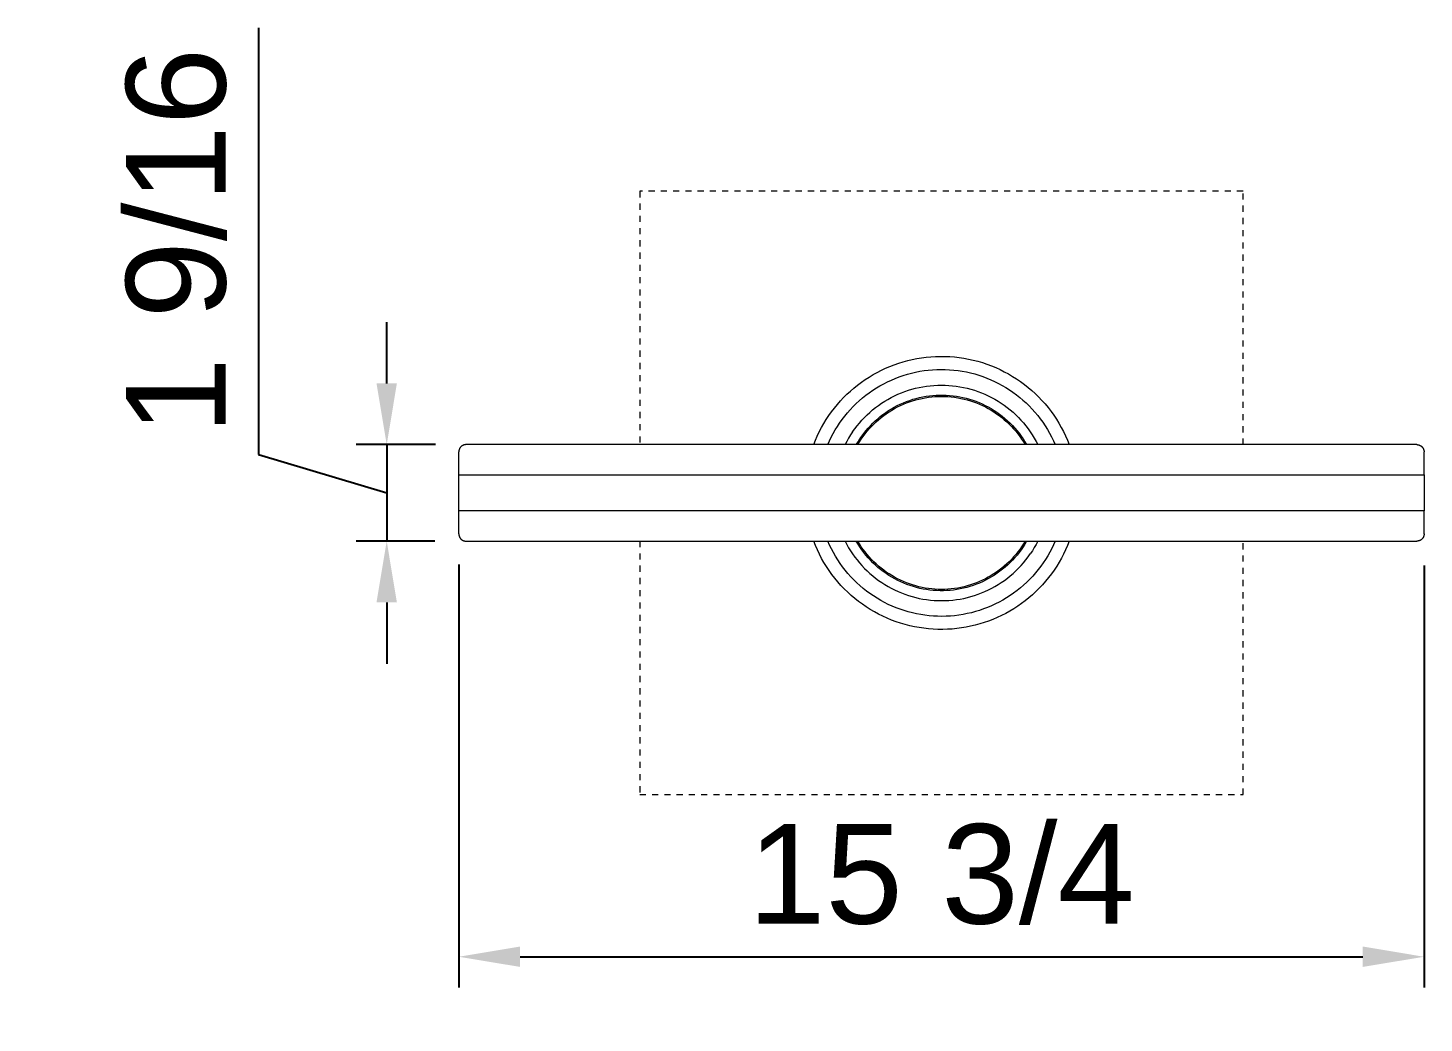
# Model space of a CAD drawing. Header units: inches. Extents: x -13 to 609, y -6 to 131.
# Drawn here: x 437.51 to 460.29, y -0.12 to 16.12 of the extents above; entities that cross this region are included whole.
import ezdxf

# ---------------------------------------------------------------- set-up
doc = ezdxf.new("R2010")
doc.units = ezdxf.units.IN
doc.header["$PDSIZE"] = -1
doc.linetypes.add('HIDDEN', pattern=[1.905, 1.27, -0.635])
for name, color, linetype, lineweight in [('ZANO_R', 7, 'Continuous', 0), ('ZANO_R_przerywana', 250, 'HIDDEN', 0), ('ZANO_W', 1, 'Continuous', 0)]:
    doc.layers.add(name, color=color, linetype=linetype, lineweight=lineweight)
doc.styles.add('Arial', font='arial.ttf')
doc.styles.get("Standard").update_dxf_attribs({"font": 'ARIALUNI.TTF'})
doc.dimstyles.new('amerykanie', dxfattribs={"dimtxt": 50, "dimasz": 50, "dimexe": 0.5, "dimexo": 0.5, "dimgap": 1, "dimtad": 1, "dimdec": 0, "dimzin": 0, "dimlunit": 5, "dimtxsty": 'Standard', "dimcen": 0.09, "dimclrd": 1, "dimclre": 1, "dimclrt": 1, "dimazin": 0, "dimtfac": 1, "dimtdec": 0, "dimtmove": 0, "dimatfit": 3, "dimfxl": 1, "dimtzin": 0, "dimarcsym": 1})

# ---------------------------------------------------------------- blocks, each defined once
blk = doc.blocks.new('*D465')
at = {"layer": 'Defpoints', "color": 0}
for p in [(444.659, 9.321), (443.364, 7.746), (444.651, 7.746)]:
    blk.add_point(p, dxfattribs=at)
at = {"layer": 'ZANO_W', "color": 1, "lineweight": -2}
for p, q in [((441.273, 16.121), (441.273, 9.16)), ((443.364, 10.321), (443.364, 11.321)), ((441.273, 9.16), (443.364, 8.533)), ((444.159, 9.321), (442.864, 9.321)), ((443.364, 9.321), (443.364, 7.746)), ((444.151, 7.746), (442.864, 7.746)), ((443.364, 6.746), (443.364, 5.746))]:
    blk.add_line(p, q, dxfattribs=at)
at = {"layer": 'ZANO_W', "color": 1}
for points in [[(443.197, 10.321), (443.53, 10.321), (443.364, 9.321)], [(443.53, 6.746), (443.197, 6.746), (443.364, 7.746)]]:
    blk.add_solid(points, dxfattribs=at)
at = {"layer": 'ZANO_W', "color": 1, "insert": (439.933, 12.641), "char_height": 1.625, "attachment_point": 5, "rotation": 90, "style": 'Arial'}
blk.add_mtext('1 9/16', dxfattribs=at)
blk = doc.blocks.new('*D466')
at = {"layer": 'Defpoints', "color": 0}
for p in [(444.541, 7.864), (460.288, 7.85), (460.288, 0.964)]:
    blk.add_point(p, dxfattribs=at)
at = {"layer": 'ZANO_W', "color": 1, "lineweight": -2}
for p, q in [((444.541, 7.364), (444.541, 0.464)), ((460.288, 7.35), (460.288, 0.464)), ((445.541, 0.964), (459.288, 0.964))]:
    blk.add_line(p, q, dxfattribs=at)
at = {"layer": 'ZANO_W', "color": 1}
for points in [[(445.541, 1.131), (445.541, 0.798), (444.541, 0.964)], [(459.288, 0.798), (459.288, 1.131), (460.288, 0.964)]]:
    blk.add_solid(points, dxfattribs=at)
at = {"layer": 'ZANO_W', "color": 1, "insert": (452.414, 2.305), "char_height": 1.625, "attachment_point": 5, "style": 'Arial'}
blk.add_mtext('15 3/4', dxfattribs=at)

msp = doc.modelspace()

# ---------------------------------------------------------------- linework, layer by layer
at = {"layer": 'ZANO_R'}
for p, q in [((451.864, 10.69235), (451.93834, 10.70996)), ((451.93834, 10.70996), (452.01323, 10.725)), ((452.01323, 10.725), (452.08859, 10.73747)), ((452.08859, 10.73747), (452.16434, 10.74735)), ((452.16434, 10.74735), (452.24038, 10.75463)), ((452.24038, 10.75463), (452.31662, 10.75929)), ((452.31662, 10.75929), (452.39418, 10.76135)), ((452.39418, 10.76135), (452.47177, 10.76071)), ((452.47177, 10.76071), (452.54928, 10.75737)), ((452.54928, 10.75737), (452.62664, 10.75133)), ((452.62664, 10.75133), (452.70373, 10.7426)), ((452.70373, 10.7426), (452.78048, 10.7312)), ((452.78048, 10.7312), (452.85678, 10.71713)), ((452.85678, 10.71713), (452.93254, 10.70041)), ((451.29979, 10.46253), (451.36658, 10.49961)), ((451.36658, 10.49961), (451.4346, 10.53438)), ((451.4346, 10.53438), (451.50377, 10.56679)), ((451.50377, 10.56679), (451.57401, 10.59682)), ((451.57401, 10.59682), (451.64523, 10.62442)), ((451.64523, 10.62442), (451.71737, 10.64956)), ((451.71737, 10.64956), (451.79032, 10.67221)), ((451.79032, 10.67221), (451.864, 10.69235)), ((451.85882, 10.47004), (451.92594, 10.48806)), ((451.92594, 10.48806), (451.99365, 10.50374)), ((451.99365, 10.50374), (452.06186, 10.51709)), ((452.06186, 10.51709), (452.13049, 10.52807)), ((452.13049, 10.52807), (452.19946, 10.53668)), ((452.19946, 10.53668), (452.26868, 10.54291)), ((452.26868, 10.54291), (452.33807, 10.54675)), ((452.33807, 10.54675), (452.40756, 10.54819)), ((452.40756, 10.54819), (452.47706, 10.54723)), ((452.47706, 10.54723), (452.54648, 10.54388)), ((452.54648, 10.54388), (452.61574, 10.53813)), ((452.61574, 10.53813), (452.68477, 10.53)), ((452.68477, 10.53), (452.75347, 10.5195)), ((452.75347, 10.5195), (452.82177, 10.50663)), ((452.82177, 10.50663), (452.88959, 10.49141)), ((452.88959, 10.49141), (452.95684, 10.47387)), ((452.93254, 10.70041), (453.00768, 10.68106)), ((453.00768, 10.68106), (453.0821, 10.65911)), ((453.0821, 10.65911), (453.15571, 10.63458)), ((453.15571, 10.63458), (453.22842, 10.60751)), ((453.22842, 10.60751), (453.30014, 10.57791)), ((453.30014, 10.57791), (453.37079, 10.54584)), ((453.37079, 10.54584), (453.44028, 10.51133)), ((453.44028, 10.51133), (453.50852, 10.47442)), ((450.98703, 10.2441), (451.04651, 10.29202)), ((451.04651, 10.29202), (451.1076, 10.33788)), ((451.1076, 10.33788), (451.17023, 10.38162)), ((451.17023, 10.38162), (451.23432, 10.42319)), ((451.23432, 10.42319), (451.29979, 10.46253)), ((451.35212, 10.24534), (451.4118, 10.28096)), ((451.4118, 10.28096), (451.47268, 10.3145)), ((451.47268, 10.3145), (451.53467, 10.34593)), ((451.53467, 10.34593), (451.59771, 10.37519)), ((451.59771, 10.37519), (451.66172, 10.40227)), ((451.66172, 10.40227), (451.72662, 10.42712)), ((451.72662, 10.42712), (451.79235, 10.44972)), ((451.79235, 10.44972), (451.85882, 10.47004)), ((451.99184, 10.24017), (452.05113, 10.25377)), ((452.05113, 10.25377), (452.11087, 10.26531)), ((452.11087, 10.26531), (452.17096, 10.27478)), ((452.17096, 10.27478), (452.23135, 10.28217)), ((452.23135, 10.28217), (452.29196, 10.28746)), ((452.29196, 10.28746), (452.35271, 10.29065)), ((452.35271, 10.29065), (452.41354, 10.29174)), ((452.41354, 10.29174), (452.47437, 10.29072)), ((452.47437, 10.29072), (452.53513, 10.2876)), ((452.53513, 10.2876), (452.59574, 10.28238)), ((452.59574, 10.28238), (452.65614, 10.27507)), ((452.65614, 10.27507), (452.71624, 10.26567)), ((452.71624, 10.26567), (452.77599, 10.2542)), ((452.77599, 10.2542), (452.8353, 10.24067)), ((452.95684, 10.47387), (453.02344, 10.45401)), ((453.02344, 10.45401), (453.08932, 10.43187)), ((453.08932, 10.43187), (453.1544, 10.40747)), ((453.1544, 10.40747), (453.2186, 10.38084)), ((453.2186, 10.38084), (453.28184, 10.35201)), ((453.28184, 10.35201), (453.34405, 10.32102)), ((453.34405, 10.32102), (453.40516, 10.2879)), ((453.40516, 10.2879), (453.46508, 10.25269)), ((453.46508, 10.25269), (453.52376, 10.21544)), ((453.50852, 10.47442), (453.57545, 10.43516)), ((453.57545, 10.43516), (453.64096, 10.39359)), ((453.64096, 10.39359), (453.70498, 10.34977)), ((453.70498, 10.34977), (453.76744, 10.30374)), ((453.76744, 10.30374), (453.82827, 10.25557)), ((453.82827, 10.25557), (453.88737, 10.20531)), ((450.71611, 9.97551), (450.76655, 10.03288)), ((450.76655, 10.03288), (450.81892, 10.08849)), ((450.81892, 10.08849), (450.87317, 10.14227)), ((450.87317, 10.14227), (450.92922, 10.19416)), ((450.92922, 10.19416), (450.98703, 10.2441)), ((451.02297, 9.99047), (451.07406, 10.0376)), ((451.07406, 10.0376), (451.12674, 10.08293)), ((451.12674, 10.08293), (451.18095, 10.12643)), ((451.18095, 10.12643), (451.23663, 10.16802)), ((451.23663, 10.16802), (451.29371, 10.20768)), ((451.29371, 10.20768), (451.35212, 10.24534)), ((451.43803, 9.99566), (451.4892, 10.02857)), ((451.4892, 10.02857), (451.54148, 10.05968)), ((451.54148, 10.05968), (451.59481, 10.08897)), ((451.59481, 10.08897), (451.64911, 10.1164)), ((451.64911, 10.1164), (451.70433, 10.14193)), ((451.70433, 10.14193), (451.76041, 10.16553)), ((451.76041, 10.16553), (451.81726, 10.18718)), ((451.79376, 10.00421), (451.84489, 10.02476)), ((451.81726, 10.18718), (451.87483, 10.20686)), ((451.84489, 10.02476), (451.89669, 10.04353)), ((451.87483, 10.20686), (451.93305, 10.22452)), ((451.89266, 10.01902), (451.94314, 10.0358)), ((451.89669, 10.04353), (451.94912, 10.0605)), ((451.93305, 10.22452), (451.99184, 10.24017)), ((451.94314, 10.0358), (451.99416, 10.05086)), ((451.94912, 10.0605), (452.00209, 10.07565)), ((451.99416, 10.05086), (452.04566, 10.0642)), ((452.00209, 10.07565), (452.05556, 10.08896)), ((452.04566, 10.0642), (452.09757, 10.07578)), ((452.05556, 10.08896), (452.10945, 10.10042)), ((452.09757, 10.07578), (452.14985, 10.08561)), ((452.10945, 10.10042), (452.16371, 10.11002)), ((452.14985, 10.08561), (452.20244, 10.09366)), ((452.16371, 10.11002), (452.21826, 10.11774)), ((452.20244, 10.09366), (452.25526, 10.09994)), ((452.21826, 10.11774), (452.27305, 10.12357)), ((452.25526, 10.09994), (452.30827, 10.10443)), ((452.27305, 10.12357), (452.32801, 10.1275)), ((452.30827, 10.10443), (452.36139, 10.10712)), ((452.32801, 10.1275), (452.38307, 10.12954)), ((452.36139, 10.10712), (452.41458, 10.10802)), ((452.38307, 10.12954), (452.43817, 10.12968)), ((452.41458, 10.10802), (452.46777, 10.10712)), ((452.43817, 10.12968), (452.49325, 10.12791)), ((452.46777, 10.10712), (452.52089, 10.10443)), ((452.49325, 10.12791), (452.54822, 10.12425)), ((452.52089, 10.10443), (452.5739, 10.09994)), ((452.54822, 10.12425), (452.60304, 10.11869)), ((452.5739, 10.09994), (452.62672, 10.09366)), ((452.60304, 10.11869), (452.65763, 10.11124)), ((452.62672, 10.09366), (452.67931, 10.08561)), ((452.65763, 10.11124), (452.71194, 10.10192)), ((452.67931, 10.08561), (452.73159, 10.07578)), ((452.71194, 10.10192), (452.76589, 10.09072)), ((452.73159, 10.07578), (452.7835, 10.0642)), ((452.76589, 10.09072), (452.81942, 10.07767)), ((452.7835, 10.0642), (452.835, 10.05086)), ((452.81942, 10.07767), (452.87247, 10.06278)), ((452.835, 10.05086), (452.88602, 10.0358)), ((452.8353, 10.24067), (452.89412, 10.22509)), ((452.87247, 10.06278), (452.92497, 10.04607)), ((452.88602, 10.0358), (452.9365, 10.01902)), ((452.89412, 10.22509), (452.95235, 10.20749)), ((452.92497, 10.04607), (452.97687, 10.02756)), ((452.95235, 10.20749), (453.00994, 10.18789)), ((452.97687, 10.02756), (453.0281, 10.00727)), ((453.00994, 10.18789), (453.06682, 10.1663)), ((453.06682, 10.1663), (453.12292, 10.14276)), ((453.12292, 10.14276), (453.17818, 10.1173)), ((453.17818, 10.1173), (453.23251, 10.08994)), ((453.23251, 10.08994), (453.28587, 10.06071)), ((453.28587, 10.06071), (453.33819, 10.02966)), ((453.33819, 10.02966), (453.3894, 9.99682)), ((453.52376, 10.21544), (453.58111, 10.17619)), ((453.58111, 10.17619), (453.63708, 10.13498)), ((453.63708, 10.13498), (453.6916, 10.09187)), ((453.6916, 10.09187), (453.74459, 10.0469)), ((453.74459, 10.0469), (453.796, 10.00013)), ((453.88737, 10.20531), (453.94469, 10.15302)), ((453.94469, 10.15302), (454.00016, 10.09877)), ((454.00016, 10.09877), (454.0537, 10.04261)), ((454.0537, 10.04261), (454.10526, 9.98463)), ((450.57701, 9.79351), (450.62128, 9.85575)), ((450.62128, 9.85575), (450.66767, 9.91644)), ((450.66767, 9.91644), (450.71611, 9.97551)), ((450.83577, 9.78522), (450.87988, 9.83892)), ((450.87988, 9.83892), (450.92583, 9.89108)), ((450.92583, 9.89108), (450.97354, 9.94161)), ((450.97354, 9.94161), (451.02297, 9.99047)), ((451.15759, 9.763), (451.20088, 9.80575)), ((451.20088, 9.80575), (451.24563, 9.84697)), ((451.24563, 9.84697), (451.29177, 9.88662)), ((451.29177, 9.88662), (451.33926, 9.92465)), ((451.33926, 9.92465), (451.38803, 9.96101)), ((451.38803, 9.96101), (451.43803, 9.99566)), ((451.41629, 9.77927), (451.45988, 9.81298)), ((451.45988, 9.81298), (451.5046, 9.84515)), ((451.4718, 9.79463), (451.51494, 9.82576)), ((451.5046, 9.84515), (451.55041, 9.87577)), ((451.51494, 9.82576), (451.55911, 9.8554)), ((451.55041, 9.87577), (451.59725, 9.90479)), ((451.55911, 9.8554), (451.60426, 9.88354)), ((451.59725, 9.90479), (451.64506, 9.93218)), ((451.60426, 9.88354), (451.65032, 9.91014)), ((451.64506, 9.93218), (451.69379, 9.95789)), ((451.65032, 9.91014), (451.69727, 9.93517)), ((451.69379, 9.95789), (451.74338, 9.98192)), ((451.69727, 9.93517), (451.74502, 9.95859)), ((451.74338, 9.98192), (451.79376, 10.00421)), ((451.74502, 9.95859), (451.79355, 9.98039)), ((451.79355, 9.98039), (451.84278, 10.00054)), ((451.84278, 10.00054), (451.89266, 10.01902)), ((452.9365, 10.01902), (452.98638, 10.00054)), ((452.98638, 10.00054), (453.03561, 9.98039)), ((453.0281, 10.00727), (453.07859, 9.98522)), ((453.03561, 9.98039), (453.08414, 9.95859)), ((453.07859, 9.98522), (453.1283, 9.96145)), ((453.08414, 9.95859), (453.13189, 9.93517)), ((453.1283, 9.96145), (453.17716, 9.93597)), ((453.13189, 9.93517), (453.17883, 9.91014)), ((453.17716, 9.93597), (453.2251, 9.90882)), ((453.17883, 9.91014), (453.2249, 9.88354)), ((453.2249, 9.88354), (453.27005, 9.8554)), ((453.2251, 9.90882), (453.27208, 9.88004)), ((453.27005, 9.8554), (453.31421, 9.82576)), ((453.27208, 9.88004), (453.31805, 9.84965)), ((453.31421, 9.82576), (453.35736, 9.79463)), ((453.31805, 9.84965), (453.36342, 9.81733)), ((453.36342, 9.81733), (453.40764, 9.78345)), ((453.3894, 9.99682), (453.43944, 9.96222)), ((453.43944, 9.96222), (453.48826, 9.92592)), ((453.48826, 9.92592), (453.53579, 9.88794)), ((453.53579, 9.88794), (453.58198, 9.84835)), ((453.58198, 9.84835), (453.62677, 9.80718)), ((453.62677, 9.80718), (453.67012, 9.76449)), ((453.796, 10.00013), (453.84577, 9.95161)), ((453.84577, 9.95161), (453.89384, 9.90141)), ((453.89384, 9.90141), (453.94014, 9.84958)), ((453.94014, 9.84958), (453.98463, 9.79619)), ((453.98463, 9.79619), (454.02726, 9.74129)), ((454.10526, 9.98463), (454.15476, 9.92489)), ((454.15476, 9.92489), (454.20216, 9.86346)), ((454.20216, 9.86346), (454.24739, 9.80042)), ((454.24739, 9.80042), (454.2904, 9.73585)), ((450.42197, 9.53047), (450.45732, 9.59818)), ((450.45732, 9.59818), (450.49498, 9.66465)), ((450.49498, 9.66465), (450.53489, 9.72978)), ((450.53489, 9.72978), (450.57701, 9.79351)), ((450.68095, 9.5602), (450.71614, 9.61741)), ((450.71614, 9.61741), (450.75322, 9.67341)), ((450.75322, 9.67341), (450.79353, 9.73003)), ((450.79353, 9.73003), (450.83577, 9.78522)), ((450.96467, 9.52829), (450.99996, 9.57784)), ((450.99996, 9.57784), (451.03694, 9.62615)), ((451.03694, 9.62615), (451.07557, 9.67315)), ((451.07557, 9.67315), (451.1158, 9.71879)), ((451.1158, 9.71879), (451.15759, 9.763)), ((451.18143, 9.54741), (451.21716, 9.58936)), ((451.20253, 9.53867), (451.23718, 9.57903)), ((451.21716, 9.58936), (451.25432, 9.63005)), ((451.23718, 9.57903), (451.27317, 9.6182)), ((451.25432, 9.63005), (451.29285, 9.66943)), ((451.27317, 9.6182), (451.31047, 9.65613)), ((451.29285, 9.66943), (451.33273, 9.70745)), ((451.31047, 9.65613), (451.34902, 9.69278)), ((451.33273, 9.70745), (451.37389, 9.74408)), ((451.34902, 9.69278), (451.3888, 9.72811)), ((451.37389, 9.74408), (451.41629, 9.77927)), ((451.3888, 9.72811), (451.42974, 9.76207)), ((451.42974, 9.76207), (451.4718, 9.79463)), ((453.35736, 9.79463), (453.39942, 9.76207)), ((453.39942, 9.76207), (453.44036, 9.72811)), ((453.40764, 9.78345), (453.45065, 9.74804)), ((453.44036, 9.72811), (453.48013, 9.69278)), ((453.45065, 9.74804), (453.4924, 9.71116)), ((453.48013, 9.69278), (453.51869, 9.65613)), ((453.4924, 9.71116), (453.53284, 9.67284)), ((453.51869, 9.65613), (453.55599, 9.6182)), ((453.53284, 9.67284), (453.57191, 9.63314)), ((453.55599, 9.6182), (453.59198, 9.57903)), ((453.57191, 9.63314), (453.60958, 9.59209)), ((453.59198, 9.57903), (453.62663, 9.53867)), ((453.60958, 9.59209), (453.64579, 9.54976)), ((453.67012, 9.76449), (453.71195, 9.72032)), ((453.71195, 9.72032), (453.75224, 9.67473)), ((453.75224, 9.67473), (453.79093, 9.62778)), ((453.79093, 9.62778), (453.82796, 9.57952)), ((453.82796, 9.57952), (453.86331, 9.53)), ((454.02726, 9.74129), (454.06796, 9.68495)), ((454.06796, 9.68495), (454.1067, 9.62725)), ((454.1067, 9.62725), (454.14342, 9.56824)), ((454.14342, 9.56824), (454.17809, 9.508)), ((454.2904, 9.73585), (454.33113, 9.66981)), ((454.33113, 9.66981), (454.36954, 9.6024)), ((454.36954, 9.6024), (454.40558, 9.53369)), ((450.33011, 9.32062), (450.35833, 9.3916)), ((450.35833, 9.3916), (450.38896, 9.46158)), ((450.38896, 9.46158), (450.42197, 9.53047)), ((450.55981, 9.32062), (450.58708, 9.38199)), ((450.58708, 9.38199), (450.61639, 9.44243)), ((450.61639, 9.44243), (450.64769, 9.50185)), ((450.64769, 9.50185), (450.68095, 9.5602)), ((450.87012, 9.37408), (450.84219, 9.32062)), ((450.89987, 9.42655), (450.87012, 9.37408)), ((450.9314, 9.47798), (450.89987, 9.42655)), ((450.96467, 9.52829), (450.9314, 9.47798)), ((451.02561, 9.32062), (451.0536, 9.36807)), ((451.05076, 9.32062), (451.07813, 9.36623)), ((451.0536, 9.36807), (451.08322, 9.41454)), ((451.07813, 9.36623), (451.10703, 9.41089)), ((451.08322, 9.41454), (451.11442, 9.45995)), ((451.10703, 9.41089), (451.13742, 9.45455)), ((451.11442, 9.45995), (451.14717, 9.50426)), ((451.13742, 9.45455), (451.16926, 9.49716)), ((451.14717, 9.50426), (451.18143, 9.54741)), ((451.16926, 9.49716), (451.20253, 9.53867)), ((453.62663, 9.53867), (453.6599, 9.49716)), ((453.64579, 9.54976), (453.6805, 9.50619)), ((453.6599, 9.49716), (453.69174, 9.45455)), ((453.6805, 9.50619), (453.71368, 9.46144)), ((453.69174, 9.45455), (453.72213, 9.41089)), ((453.71368, 9.46144), (453.74527, 9.41555)), ((453.72213, 9.41089), (453.75103, 9.36623)), ((453.74527, 9.41555), (453.77524, 9.36859)), ((453.75103, 9.36623), (453.7784, 9.32062)), ((453.77524, 9.36859), (453.80355, 9.32062)), ((453.86331, 9.53), (453.89692, 9.47929)), ((453.89692, 9.47929), (453.92876, 9.42745)), ((453.92876, 9.42745), (453.95879, 9.37454)), ((453.95879, 9.37454), (453.98697, 9.32062)), ((454.17809, 9.508), (454.21066, 9.4466)), ((454.21066, 9.4466), (454.24109, 9.38412)), ((454.24109, 9.38412), (454.26935, 9.32062)), ((454.40558, 9.53369), (454.4392, 9.46376)), ((454.4392, 9.46376), (454.47037, 9.39271)), ((454.47037, 9.39271), (454.49905, 9.32062)), ((444.54063, 9.20654), (444.54056, 9.20251)), ((444.54056, 8.82849), (444.54056, 9.20251)), ((444.54084, 9.21057), (444.54063, 9.20654)), ((444.54118, 9.21459), (444.54084, 9.21057)), ((444.54166, 9.21859), (444.54118, 9.21459)), ((444.54228, 9.22258), (444.54166, 9.21859)), ((444.54303, 9.22654), (444.54228, 9.22258)), ((444.54392, 9.23047), (444.54303, 9.22654)), ((444.54494, 9.23437), (444.54392, 9.23047)), ((444.5461, 9.23824), (444.54494, 9.23437)), ((444.54738, 9.24206), (444.5461, 9.23824)), ((444.5488, 9.24584), (444.54738, 9.24206)), ((444.55034, 9.24956), (444.5488, 9.24584)), ((444.55201, 9.25323), (444.55034, 9.24956)), ((444.55381, 9.25685), (444.55201, 9.25323)), ((444.55572, 9.26039), (444.55381, 9.25685)), ((444.55776, 9.26388), (444.55572, 9.26039)), ((444.55991, 9.26728), (444.55776, 9.26388)), ((444.56218, 9.27062), (444.55991, 9.26728)), ((444.56456, 9.27387), (444.56218, 9.27062)), ((444.56705, 9.27705), (444.56456, 9.27387)), ((444.56965, 9.28013), (444.56705, 9.27705)), ((444.57235, 9.28312), (444.56965, 9.28013)), ((444.57516, 9.28602), (444.57235, 9.28312)), ((444.57806, 9.28883), (444.57516, 9.28602)), ((444.58105, 9.29153), (444.57806, 9.28883)), ((444.58414, 9.29413), (444.58105, 9.29153)), ((444.58731, 9.29662), (444.58414, 9.29413)), ((444.59056, 9.299), (444.58731, 9.29662)), ((444.5939, 9.30127), (444.59056, 9.299)), ((444.59731, 9.30342), (444.5939, 9.30127)), ((444.60079, 9.30546), (444.59731, 9.30342)), ((444.60434, 9.30738), (444.60079, 9.30546)), ((444.60795, 9.30917), (444.60434, 9.30738)), ((444.61162, 9.31084), (444.60795, 9.30917)), ((444.61534, 9.31238), (444.61162, 9.31084)), ((444.61912, 9.3138), (444.61534, 9.31238)), ((444.62294, 9.31508), (444.61912, 9.3138)), ((444.62681, 9.31624), (444.62294, 9.31508)), ((444.63071, 9.31726), (444.62681, 9.31624)), ((444.63464, 9.31815), (444.63071, 9.31726)), ((444.63861, 9.3189), (444.63464, 9.31815)), ((444.64259, 9.31952), (444.63861, 9.3189)), ((444.6466, 9.32), (444.64259, 9.31952)), ((444.65061, 9.32034), (444.6466, 9.32)), ((444.65464, 9.32055), (444.65061, 9.32034)), ((444.65867, 9.32062), (444.65464, 9.32055)), ((460.17049, 9.32062), (444.65867, 9.32062)), ((460.17049, 9.32062), (460.17452, 9.32055)), ((460.17452, 9.32055), (460.17855, 9.32034)), ((460.17855, 9.32034), (460.18256, 9.32)), ((460.18256, 9.32), (460.18657, 9.31952)), ((460.18657, 9.31952), (460.19055, 9.3189)), ((460.19055, 9.3189), (460.19452, 9.31815)), ((460.19452, 9.31815), (460.19845, 9.31726)), ((460.19845, 9.31726), (460.20235, 9.31624)), ((460.20235, 9.31624), (460.20622, 9.31508)), ((460.20622, 9.31508), (460.21004, 9.3138)), ((460.21004, 9.3138), (460.21381, 9.31238)), ((460.21381, 9.31238), (460.21754, 9.31084)), ((460.21754, 9.31084), (460.22121, 9.30917)), ((460.22121, 9.30917), (460.22482, 9.30738)), ((460.22482, 9.30738), (460.22837, 9.30546)), ((460.22837, 9.30546), (460.23185, 9.30342)), ((460.23185, 9.30342), (460.23526, 9.30127)), ((460.23526, 9.30127), (460.2386, 9.299)), ((460.2386, 9.299), (460.24185, 9.29662)), ((460.24185, 9.29662), (460.24502, 9.29413)), ((460.24502, 9.29413), (460.24811, 9.29153)), ((460.24811, 9.29153), (460.2511, 9.28883)), ((460.2511, 9.28883), (460.254, 9.28602)), ((460.254, 9.28602), (460.2568, 9.28312)), ((460.2568, 9.28312), (460.25951, 9.28013)), ((460.25951, 9.28013), (460.2621, 9.27705)), ((460.2621, 9.27705), (460.2646, 9.27387)), ((460.2646, 9.27387), (460.26698, 9.27062)), ((460.26698, 9.27062), (460.26925, 9.26728)), ((460.26925, 9.26728), (460.2714, 9.26388)), ((460.2714, 9.26388), (460.27344, 9.26039)), ((460.27344, 9.26039), (460.27535, 9.25685)), ((460.27535, 9.25685), (460.27715, 9.25323)), ((460.27715, 9.25323), (460.27882, 9.24956)), ((460.27882, 9.24956), (460.28036, 9.24584)), ((460.28036, 9.24584), (460.28178, 9.24206)), ((460.28178, 9.24206), (460.28306, 9.23824)), ((460.28306, 9.23824), (460.28422, 9.23437)), ((460.28422, 9.23437), (460.28524, 9.23047)), ((460.28524, 9.23047), (460.28613, 9.22654)), ((460.28613, 9.22654), (460.28688, 9.22258)), ((460.28688, 9.22258), (460.2875, 9.21859)), ((460.2875, 9.21859), (460.28798, 9.21459)), ((460.28798, 9.21459), (460.28832, 9.21057)), ((460.28832, 9.21057), (460.28853, 9.20654)), ((460.28853, 9.20654), (460.2886, 9.20251)), ((460.2886, 8.82849), (460.2886, 9.20251)), ((444.54056, 8.23794), (444.54056, 8.82849)), ((444.54056, 8.82849), (460.28859, 8.82849)), ((460.2886, 8.82849), (460.2886, 8.23794)), ((444.54056, 7.86392), (444.54056, 8.23794)), ((460.2886, 8.23794), (444.54057, 8.23794)), ((460.2886, 7.86392), (460.2886, 8.23794)), ((444.54056, 7.86392), (444.54063, 7.85989)), ((444.54063, 7.85989), (444.54084, 7.85586)), ((444.54084, 7.85586), (444.54118, 7.85185)), ((444.54118, 7.85185), (444.54166, 7.84784)), ((444.54166, 7.84784), (444.54228, 7.84386)), ((444.54228, 7.84386), (444.54303, 7.83989)), ((444.54303, 7.83989), (444.54392, 7.83596)), ((444.54392, 7.83596), (444.54494, 7.83206)), ((444.54494, 7.83206), (444.5461, 7.82819)), ((444.5461, 7.82819), (444.54738, 7.82437)), ((444.54738, 7.82437), (444.5488, 7.8206)), ((444.5488, 7.8206), (444.55034, 7.81687)), ((444.55034, 7.81687), (444.55201, 7.8132)), ((444.55201, 7.8132), (444.55381, 7.80959)), ((444.55381, 7.80959), (444.55572, 7.80604)), ((444.55572, 7.80604), (444.55776, 7.80256)), ((444.55776, 7.80256), (444.55991, 7.79915)), ((444.55991, 7.79915), (444.56218, 7.79581)), ((444.56218, 7.79581), (444.56456, 7.79256)), ((444.56456, 7.79256), (444.56705, 7.78939)), ((444.56705, 7.78939), (444.56965, 7.7863)), ((444.56965, 7.7863), (444.57235, 7.78331)), ((444.57235, 7.78331), (444.57516, 7.78041)), ((444.57516, 7.78041), (444.57806, 7.77761)), ((444.57806, 7.77761), (444.58105, 7.7749)), ((444.58105, 7.7749), (444.58414, 7.77231)), ((444.58414, 7.77231), (444.58731, 7.76981)), ((444.58731, 7.76981), (444.59056, 7.76743)), ((444.59056, 7.76743), (444.5939, 7.76516)), ((444.5939, 7.76516), (444.59731, 7.76301)), ((444.59731, 7.76301), (444.60079, 7.76097)), ((444.60079, 7.76097), (444.60434, 7.75906)), ((444.60434, 7.75906), (444.60795, 7.75726)), ((444.60795, 7.75726), (444.61162, 7.75559)), ((444.61162, 7.75559), (444.61534, 7.75405)), ((444.61534, 7.75405), (444.61912, 7.75263)), ((444.61912, 7.75263), (444.62294, 7.75135)), ((444.62294, 7.75135), (444.62681, 7.75019)), ((444.62681, 7.75019), (444.63071, 7.74917)), ((444.63071, 7.74917), (444.63464, 7.74828)), ((444.63464, 7.74828), (444.63861, 7.74753)), ((444.63861, 7.74753), (444.64259, 7.74691)), ((444.64259, 7.74691), (444.6466, 7.74643)), ((444.6466, 7.74643), (444.65061, 7.74609)), ((444.65061, 7.74609), (444.65464, 7.74588)), ((444.65464, 7.74588), (444.65867, 7.74581)), ((444.65867, 7.74581), (460.17049, 7.74581)), ((450.35879, 7.67372), (450.33011, 7.74581)), ((450.58807, 7.68232), (450.55981, 7.74581)), ((450.84219, 7.74581), (450.87037, 7.6919)), ((451.05392, 7.69784), (451.02561, 7.74581)), ((451.07813, 7.7002), (451.05076, 7.74581)), ((453.7784, 7.74581), (453.75103, 7.7002)), ((453.80355, 7.74581), (453.77556, 7.69836)), ((453.98697, 7.74581), (453.95904, 7.69235)), ((454.26935, 7.74581), (454.24208, 7.68444)), ((454.49905, 7.74581), (454.47083, 7.67483)), ((460.17452, 7.74588), (460.17049, 7.74581)), ((460.17855, 7.74609), (460.17452, 7.74588)), ((460.18256, 7.74643), (460.17855, 7.74609)), ((460.18657, 7.74691), (460.18256, 7.74643)), ((460.19055, 7.74753), (460.18657, 7.74691)), ((460.19452, 7.74828), (460.19055, 7.74753)), ((460.19845, 7.74917), (460.19452, 7.74828)), ((460.20235, 7.75019), (460.19845, 7.74917)), ((460.20622, 7.75135), (460.20235, 7.75019)), ((460.21004, 7.75263), (460.20622, 7.75135)), ((460.21381, 7.75405), (460.21004, 7.75263)), ((460.21754, 7.75559), (460.21381, 7.75405)), ((460.22121, 7.75726), (460.21754, 7.75559)), ((460.22482, 7.75906), (460.22121, 7.75726)), ((460.22837, 7.76097), (460.22482, 7.75906)), ((460.23185, 7.76301), (460.22837, 7.76097)), ((460.23526, 7.76516), (460.23185, 7.76301)), ((460.2386, 7.76743), (460.23526, 7.76516)), ((460.24185, 7.76981), (460.2386, 7.76743)), ((460.24502, 7.77231), (460.24185, 7.76981)), ((460.24811, 7.7749), (460.24502, 7.77231)), ((460.2511, 7.77761), (460.24811, 7.7749)), ((460.254, 7.78041), (460.2511, 7.77761)), ((460.2568, 7.78331), (460.254, 7.78041)), ((460.25951, 7.7863), (460.2568, 7.78331)), ((460.2621, 7.78939), (460.25951, 7.7863)), ((460.2646, 7.79256), (460.2621, 7.78939)), ((460.26698, 7.79581), (460.2646, 7.79256)), ((460.26925, 7.79915), (460.26698, 7.79581)), ((460.2714, 7.80256), (460.26925, 7.79915)), ((460.27344, 7.80604), (460.2714, 7.80256)), ((460.27535, 7.80959), (460.27344, 7.80604)), ((460.27715, 7.8132), (460.27535, 7.80959)), ((460.27882, 7.81687), (460.27715, 7.8132)), ((460.28036, 7.8206), (460.27882, 7.81687)), ((460.28178, 7.82437), (460.28036, 7.8206)), ((460.28306, 7.82819), (460.28178, 7.82437)), ((460.28422, 7.83206), (460.28306, 7.82819)), ((460.28524, 7.83596), (460.28422, 7.83206)), ((460.28613, 7.83989), (460.28524, 7.83596)), ((460.28688, 7.84386), (460.28613, 7.83989)), ((460.2875, 7.84784), (460.28688, 7.84386)), ((460.28798, 7.85185), (460.2875, 7.84784)), ((460.28832, 7.85586), (460.28798, 7.85185)), ((460.28853, 7.85989), (460.28832, 7.85586)), ((460.2886, 7.86392), (460.28853, 7.85989)), ((450.38996, 7.60267), (450.35879, 7.67372)), ((450.42358, 7.53275), (450.38996, 7.60267)), ((450.45962, 7.46404), (450.42358, 7.53275)), ((450.6185, 7.61983), (450.58807, 7.68232)), ((450.65107, 7.55843), (450.6185, 7.61983)), ((450.68574, 7.49819), (450.65107, 7.55843)), ((450.87037, 7.6919), (450.9004, 7.63898)), ((450.9004, 7.63898), (450.93224, 7.58714)), ((450.93224, 7.58714), (450.96585, 7.53643)), ((450.96585, 7.53643), (451.00119, 7.48692)), ((451.08389, 7.65088), (451.05392, 7.69784)), ((451.10703, 7.65554), (451.07813, 7.7002)), ((451.11548, 7.605), (451.08389, 7.65088)), ((451.13742, 7.61188), (451.10703, 7.65554)), ((451.14866, 7.56024), (451.11548, 7.605)), ((451.16926, 7.56927), (451.13742, 7.61188)), ((451.18337, 7.51667), (451.14866, 7.56024)), ((451.20253, 7.52776), (451.16926, 7.56927)), ((451.23718, 7.4874), (451.20253, 7.52776)), ((453.62663, 7.52776), (453.59198, 7.4874)), ((453.64773, 7.51902), (453.612, 7.47707)), ((453.6599, 7.56927), (453.62663, 7.52776)), ((453.68199, 7.56217), (453.64773, 7.51902)), ((453.69174, 7.61188), (453.6599, 7.56927)), ((453.71474, 7.60648), (453.68199, 7.56217)), ((453.72213, 7.65554), (453.69174, 7.61188)), ((453.74594, 7.65189), (453.71474, 7.60648)), ((453.75103, 7.7002), (453.72213, 7.65554)), ((453.77556, 7.69836), (453.74594, 7.65189)), ((453.8292, 7.48859), (453.86449, 7.53815)), ((453.89776, 7.58846), (453.86449, 7.53815)), ((453.92929, 7.63988), (453.89776, 7.58846)), ((453.95904, 7.69235), (453.92929, 7.63988)), ((454.18147, 7.56458), (454.14821, 7.50623)), ((454.21277, 7.624), (454.18147, 7.56458)), ((454.24208, 7.68444), (454.21277, 7.624)), ((454.40719, 7.53596), (454.37184, 7.46825)), ((454.4402, 7.60485), (454.40719, 7.53596)), ((454.47083, 7.67483), (454.4402, 7.60485)), ((450.49803, 7.39662), (450.45962, 7.46404)), ((450.53876, 7.33059), (450.49803, 7.39662)), ((450.58177, 7.26601), (450.53876, 7.33059)), ((450.72246, 7.43919), (450.68574, 7.49819)), ((450.7612, 7.38148), (450.72246, 7.43919)), ((450.8019, 7.32514), (450.7612, 7.38148)), ((450.84453, 7.27024), (450.8019, 7.32514)), ((451.00119, 7.48692), (451.03823, 7.43865)), ((451.03823, 7.43865), (451.07692, 7.3917)), ((451.07692, 7.3917), (451.1172, 7.34611)), ((451.1172, 7.34611), (451.15904, 7.30194)), ((451.15904, 7.30194), (451.20239, 7.25925)), ((451.21958, 7.47434), (451.18337, 7.51667)), ((451.25725, 7.43329), (451.21958, 7.47434)), ((451.27317, 7.44823), (451.23718, 7.4874)), ((451.29632, 7.39359), (451.25725, 7.43329)), ((451.31047, 7.4103), (451.27317, 7.44823)), ((451.33676, 7.35527), (451.29632, 7.39359)), ((451.34902, 7.37365), (451.31047, 7.4103)), ((451.37851, 7.31839), (451.33676, 7.35527)), ((451.3888, 7.33832), (451.34902, 7.37365)), ((451.42152, 7.28299), (451.37851, 7.31839)), ((451.42974, 7.30436), (451.3888, 7.33832)), ((451.4718, 7.2718), (451.42974, 7.30436)), ((453.39942, 7.30436), (453.35736, 7.2718)), ((453.44036, 7.33832), (453.39942, 7.30436)), ((453.45527, 7.32235), (453.41287, 7.28716)), ((453.48013, 7.37365), (453.44036, 7.33832)), ((453.49643, 7.35898), (453.45527, 7.32235)), ((453.51869, 7.4103), (453.48013, 7.37365)), ((453.53631, 7.39701), (453.49643, 7.35898)), ((453.55599, 7.44823), (453.51869, 7.4103)), ((453.57484, 7.43639), (453.53631, 7.39701)), ((453.59198, 7.4874), (453.55599, 7.44823)), ((453.612, 7.47707), (453.57484, 7.43639)), ((453.62828, 7.26068), (453.67157, 7.30343)), ((453.67157, 7.30343), (453.71336, 7.34765)), ((453.71336, 7.34765), (453.75359, 7.39328)), ((453.75359, 7.39328), (453.79222, 7.44028)), ((453.79222, 7.44028), (453.8292, 7.48859)), ((454.03563, 7.33641), (453.99339, 7.28121)), ((454.07594, 7.39302), (454.03563, 7.33641)), ((454.11302, 7.44903), (454.07594, 7.39302)), ((454.14821, 7.50623), (454.11302, 7.44903)), ((454.29427, 7.33665), (454.25215, 7.27293)), ((454.33418, 7.40179), (454.29427, 7.33665)), ((454.37184, 7.46825), (454.33418, 7.40179)), ((450.627, 7.20297), (450.58177, 7.26601)), ((450.67439, 7.14154), (450.627, 7.20297)), ((450.7239, 7.0818), (450.67439, 7.14154)), ((450.77546, 7.02382), (450.7239, 7.0818)), ((450.88902, 7.21685), (450.84453, 7.27024)), ((450.93532, 7.16502), (450.88902, 7.21685)), ((450.98339, 7.11482), (450.93532, 7.16502)), ((451.03316, 7.0663), (450.98339, 7.11482)), ((451.08457, 7.01953), (451.03316, 7.0663)), ((451.20239, 7.25925), (451.24718, 7.21808)), ((451.24718, 7.21808), (451.29337, 7.17849)), ((451.29337, 7.17849), (451.3409, 7.14052)), ((451.3409, 7.14052), (451.38972, 7.10421)), ((451.38972, 7.10421), (451.43976, 7.06961)), ((451.46574, 7.2491), (451.42152, 7.28299)), ((451.43976, 7.06961), (451.49097, 7.03677)), ((451.51111, 7.21678), (451.46574, 7.2491)), ((451.51494, 7.24068), (451.4718, 7.2718)), ((451.55707, 7.18639), (451.51111, 7.21678)), ((451.55911, 7.21103), (451.51494, 7.24068)), ((451.60406, 7.15761), (451.55707, 7.18639)), ((451.60426, 7.18289), (451.55911, 7.21103)), ((451.652, 7.13046), (451.60406, 7.15761)), ((451.65032, 7.15629), (451.60426, 7.18289)), ((451.69727, 7.13127), (451.65032, 7.15629)), ((451.70086, 7.10498), (451.652, 7.13046)), ((451.74502, 7.10784), (451.69727, 7.13127)), ((451.75056, 7.08121), (451.70086, 7.10498)), ((451.79355, 7.08604), (451.74502, 7.10784)), ((451.80106, 7.05916), (451.75056, 7.08121)), ((451.84278, 7.06589), (451.79355, 7.08604)), ((451.89266, 7.04741), (451.84278, 7.06589)), ((452.98638, 7.06589), (452.9365, 7.04741)), ((453.03539, 7.06222), (452.98427, 7.04167)), ((453.03561, 7.08604), (452.98638, 7.06589)), ((453.08578, 7.08452), (453.03539, 7.06222)), ((453.08414, 7.10784), (453.03561, 7.08604)), ((453.13189, 7.13127), (453.08414, 7.10784)), ((453.13537, 7.10854), (453.08578, 7.08452)), ((453.17883, 7.15629), (453.13189, 7.13127)), ((453.1841, 7.13426), (453.13537, 7.10854)), ((453.2249, 7.18289), (453.17883, 7.15629)), ((453.23191, 7.16164), (453.1841, 7.13426)), ((453.27005, 7.21103), (453.2249, 7.18289)), ((453.27875, 7.19066), (453.23191, 7.16164)), ((453.31421, 7.24068), (453.27005, 7.21103)), ((453.32456, 7.22128), (453.27875, 7.19066)), ((453.35736, 7.2718), (453.31421, 7.24068)), ((453.36928, 7.25346), (453.32456, 7.22128)), ((453.33996, 7.03786), (453.39113, 7.07077)), ((453.41287, 7.28716), (453.36928, 7.25346)), ((453.39113, 7.07077), (453.44113, 7.10542)), ((453.44113, 7.10542), (453.4899, 7.14179)), ((453.4899, 7.14179), (453.53739, 7.17981)), ((453.53739, 7.17981), (453.58353, 7.21946)), ((453.58353, 7.21946), (453.62828, 7.26068)), ((453.80619, 7.07596), (453.7551, 7.02883)), ((453.85562, 7.12482), (453.80619, 7.07596)), ((453.90333, 7.17536), (453.85562, 7.12482)), ((453.94927, 7.22751), (453.90333, 7.17536)), ((453.99339, 7.28121), (453.94927, 7.22751)), ((454.11305, 7.09092), (454.06261, 7.03355)), ((454.16149, 7.14999), (454.11305, 7.09092)), ((454.20787, 7.21068), (454.16149, 7.14999)), ((454.25215, 7.27293), (454.20787, 7.21068)), ((450.829, 6.96767), (450.77546, 7.02382)), ((450.88447, 6.91341), (450.829, 6.96767)), ((450.94179, 6.86112), (450.88447, 6.91341)), ((451.00089, 6.81086), (450.94179, 6.86112)), ((451.13756, 6.97456), (451.08457, 7.01953)), ((451.19208, 6.93145), (451.13756, 6.97456)), ((451.24805, 6.89024), (451.19208, 6.93145)), ((451.3054, 6.85099), (451.24805, 6.89024)), ((451.36408, 6.81374), (451.3054, 6.85099)), ((451.49097, 7.03677), (451.54329, 7.00572)), ((451.54329, 7.00572), (451.59665, 6.97649)), ((451.59665, 6.97649), (451.65098, 6.94913)), ((451.65098, 6.94913), (451.70624, 6.92367)), ((451.70624, 6.92367), (451.76234, 6.90013)), ((451.76234, 6.90013), (451.81922, 6.87854)), ((451.85229, 7.03887), (451.80106, 7.05916)), ((451.81922, 6.87854), (451.87681, 6.85894)), ((451.90418, 7.02036), (451.85229, 7.03887)), ((451.87681, 6.85894), (451.93504, 6.84134)), ((451.94314, 7.03063), (451.89266, 7.04741)), ((451.95669, 7.00365), (451.90418, 7.02036)), ((451.93504, 6.84134), (451.99385, 6.82576)), ((451.99416, 7.01557), (451.94314, 7.03063)), ((452.00974, 6.98876), (451.95669, 7.00365)), ((452.04566, 7.00224), (451.99416, 7.01557)), ((452.06327, 6.97571), (452.00974, 6.98876)), ((452.09757, 6.99065), (452.04566, 7.00224)), ((452.11722, 6.96452), (452.06327, 6.97571)), ((452.14985, 6.98082), (452.09757, 6.99065)), ((452.17152, 6.95519), (452.11722, 6.96452)), ((452.20244, 6.97277), (452.14985, 6.98082)), ((452.22612, 6.94774), (452.17152, 6.95519)), ((452.25526, 6.96649), (452.20244, 6.97277)), ((452.28094, 6.94218), (452.22612, 6.94774)), ((452.30827, 6.96201), (452.25526, 6.96649)), ((452.33591, 6.93852), (452.28094, 6.94218)), ((452.36139, 6.95931), (452.30827, 6.96201)), ((452.39099, 6.93676), (452.33591, 6.93852)), ((452.41458, 6.95841), (452.36139, 6.95931)), ((452.44608, 6.93689), (452.39099, 6.93676)), ((452.46777, 6.95931), (452.41458, 6.95841)), ((452.50115, 6.93893), (452.44608, 6.93689)), ((452.52089, 6.96201), (452.46777, 6.95931)), ((452.5561, 6.94287), (452.50115, 6.93893)), ((452.5739, 6.96649), (452.52089, 6.96201)), ((452.61089, 6.9487), (452.5561, 6.94287)), ((452.62672, 6.97277), (452.5739, 6.96649)), ((452.66545, 6.95641), (452.61089, 6.9487)), ((452.67931, 6.98082), (452.62672, 6.97277)), ((452.71971, 6.96601), (452.66545, 6.95641)), ((452.73159, 6.99065), (452.67931, 6.98082)), ((452.7736, 6.97747), (452.71971, 6.96601)), ((452.7835, 7.00224), (452.73159, 6.99065)), ((452.82707, 6.99078), (452.7736, 6.97747)), ((452.835, 7.01557), (452.7835, 7.00224)), ((452.88004, 7.00594), (452.82707, 6.99078)), ((452.88602, 7.03063), (452.835, 7.01557)), ((452.83732, 6.82626), (452.89611, 6.84191)), ((452.93247, 7.02291), (452.88004, 7.00594)), ((452.9365, 7.04741), (452.88602, 7.03063)), ((452.89611, 6.84191), (452.95433, 6.85958)), ((452.98427, 7.04167), (452.93247, 7.02291)), ((452.95433, 6.85958), (453.0119, 6.87925)), ((453.0119, 6.87925), (453.06875, 6.9009)), ((453.06875, 6.9009), (453.12482, 6.92451)), ((453.12482, 6.92451), (453.18005, 6.95004)), ((453.18005, 6.95004), (453.23435, 6.97746)), ((453.23435, 6.97746), (453.28768, 7.00675)), ((453.28768, 7.00675), (453.33996, 7.03786)), ((453.53545, 6.85876), (453.47703, 6.8211)), ((453.59253, 6.89841), (453.53545, 6.85876)), ((453.64821, 6.94001), (453.59253, 6.89841)), ((453.70242, 6.9835), (453.64821, 6.94001)), ((453.7551, 7.02883), (453.70242, 6.9835)), ((453.89993, 6.87227), (453.84213, 6.82234)), ((453.95599, 6.92416), (453.89993, 6.87227)), ((454.01024, 6.97794), (453.95599, 6.92416)), ((454.06261, 7.03355), (454.01024, 6.97794)), ((451.06171, 6.76269), (451.00089, 6.81086)), ((451.12418, 6.71666), (451.06171, 6.76269)), ((451.1882, 6.67284), (451.12418, 6.71666)), ((451.25371, 6.63127), (451.1882, 6.67284)), ((451.32063, 6.59201), (451.25371, 6.63127)), ((451.424, 6.77853), (451.36408, 6.81374)), ((451.48511, 6.74541), (451.424, 6.77853)), ((451.54732, 6.71442), (451.48511, 6.74541)), ((451.61056, 6.68559), (451.54732, 6.71442)), ((451.67476, 6.65896), (451.61056, 6.68559)), ((451.73983, 6.63456), (451.67476, 6.65896)), ((451.80572, 6.61242), (451.73983, 6.63456)), ((451.87232, 6.59257), (451.80572, 6.61242)), ((451.99385, 6.82576), (452.05317, 6.81223)), ((452.05317, 6.81223), (452.11291, 6.80076)), ((452.11291, 6.80076), (452.17302, 6.79136)), ((452.17302, 6.79136), (452.23342, 6.78405)), ((452.23342, 6.78405), (452.29403, 6.77883)), ((452.29403, 6.77883), (452.35479, 6.77571)), ((452.35479, 6.77571), (452.41562, 6.77469)), ((452.41562, 6.77469), (452.47645, 6.77578)), ((452.47645, 6.77578), (452.5372, 6.77897)), ((452.5372, 6.77897), (452.59781, 6.78427)), ((452.59781, 6.78427), (452.6582, 6.79165)), ((452.6582, 6.79165), (452.71829, 6.80112)), ((452.71829, 6.80112), (452.77802, 6.81266)), ((452.77802, 6.81266), (452.83732, 6.82626)), ((453.03681, 6.61671), (452.97034, 6.59639)), ((453.10253, 6.63931), (453.03681, 6.61671)), ((453.16744, 6.66416), (453.10253, 6.63931)), ((453.23145, 6.69124), (453.16744, 6.66416)), ((453.29449, 6.72051), (453.23145, 6.69124)), ((453.35648, 6.75193), (453.29449, 6.72051)), ((453.41736, 6.78547), (453.35648, 6.75193)), ((453.47703, 6.8211), (453.41736, 6.78547)), ((453.59484, 6.64325), (453.52937, 6.6039)), ((453.65893, 6.68481), (453.59484, 6.64325)), ((453.72156, 6.72855), (453.65893, 6.68481)), ((453.78265, 6.77441), (453.72156, 6.72855)), ((453.84213, 6.82234), (453.78265, 6.77441)), ((451.38888, 6.5551), (451.32063, 6.59201)), ((451.45837, 6.52059), (451.38888, 6.5551)), ((451.52902, 6.48852), (451.45837, 6.52059)), ((451.60074, 6.45893), (451.52902, 6.48852)), ((451.67345, 6.43185), (451.60074, 6.45893)), ((451.74706, 6.40732), (451.67345, 6.43185)), ((451.82148, 6.38537), (451.74706, 6.40732)), ((451.89662, 6.36602), (451.82148, 6.38537)), ((451.93957, 6.57502), (451.87232, 6.59257)), ((452.00739, 6.5598), (451.93957, 6.57502)), ((452.07569, 6.54693), (452.00739, 6.5598)), ((452.14439, 6.53643), (452.07569, 6.54693)), ((452.21342, 6.5283), (452.14439, 6.53643)), ((452.28268, 6.52255), (452.21342, 6.5283)), ((452.3521, 6.5192), (452.28268, 6.52255)), ((452.4216, 6.51824), (452.3521, 6.5192)), ((452.49109, 6.51968), (452.4216, 6.51824)), ((452.56048, 6.52352), (452.49109, 6.51968)), ((452.6297, 6.52975), (452.56048, 6.52352)), ((452.69867, 6.53836), (452.6297, 6.52975)), ((452.7673, 6.54934), (452.69867, 6.53836)), ((452.83551, 6.56269), (452.7673, 6.54934)), ((452.90322, 6.57838), (452.83551, 6.56269)), ((452.97034, 6.59639), (452.90322, 6.57838)), ((453.03884, 6.39422), (452.96516, 6.37408)), ((453.11179, 6.41687), (453.03884, 6.39422)), ((453.18392, 6.44202), (453.11179, 6.41687)), ((453.25515, 6.46962), (453.18392, 6.44202)), ((453.32539, 6.49964), (453.25515, 6.46962)), ((453.39456, 6.53206), (453.32539, 6.49964)), ((453.46258, 6.56682), (453.39456, 6.53206)), ((453.52937, 6.6039), (453.46258, 6.56682)), ((451.97238, 6.3493), (451.89662, 6.36602)), ((452.04868, 6.33523), (451.97238, 6.3493)), ((452.12543, 6.32383), (452.04868, 6.33523)), ((452.20252, 6.3151), (452.12543, 6.32383)), ((452.27987, 6.30906), (452.20252, 6.3151)), ((452.35739, 6.30572), (452.27987, 6.30906)), ((452.43498, 6.30508), (452.35739, 6.30572)), ((452.51254, 6.30714), (452.43498, 6.30508)), ((452.58878, 6.31181), (452.51254, 6.30714)), ((452.66482, 6.31908), (452.58878, 6.31181)), ((452.74057, 6.32896), (452.66482, 6.31908)), ((452.81593, 6.34143), (452.74057, 6.32896)), ((452.89082, 6.35648), (452.81593, 6.34143)), ((452.96516, 6.37408), (452.89082, 6.35648))]:
    msp.add_line(p, q, dxfattribs=at)
at = {"layer": 'ZANO_R_przerywana', "ltscale": 0.05}
for p, q in [((457.33584, 13.45448), (447.49332, 13.45448)), ((447.49332, 13.45448), (447.49332, 9.32062)), ((457.33584, 9.32062), (457.33584, 13.45448)), ((447.49332, 7.74581), (447.49332, 3.61196)), ((457.33584, 3.61196), (457.33584, 7.74581)), ((447.49332, 3.61196), (457.33584, 3.61196))]:
    msp.add_line(p, q, dxfattribs=at)

# ---------------------------------------------------------------- dimensions: what is measured, and where the dimension line sits
at = {"layer": 'ZANO_W'}
dim = msp.add_linear_dim(base=(443.36364, 7.74609), p1=(444.65867, 9.32062), p2=(444.65061, 7.74609), angle=90, dimstyle='amerykanie', override={"dimtxt": 1.625, "dimasz": 1, "dimgap": 0.5, "dimdec": 4, "dimtxsty": 'Arial', "dimaunit": 1, "dimadec": 1, "dimtdec": 4, "dimtmove": 1, "dimfrac": 2}, dxfattribs=at)
dim.commit()
dim.dimension.update_dxf_attribs({"geometry": '*D465', "text_midpoint": (439.93322, 9.66042)})
dim = msp.add_linear_dim(base=(460.28774, 0.96425), p1=(444.54056, 7.86392), p2=(460.28774, 7.84984), dimstyle='amerykanie', override={"dimtxt": 1.625, "dimasz": 1, "dimgap": 0.5, "dimdec": 4, "dimtxsty": 'Arial', "dimaunit": 1, "dimadec": 1, "dimtdec": 4, "dimtmove": 1, "dimfrac": 2}, dxfattribs=at)
dim.commit()
dim.dimension.update_dxf_attribs({"geometry": '*D466', "text_midpoint": (452.41415, 2.30501)})

doc.saveas('drawing.dxf')
